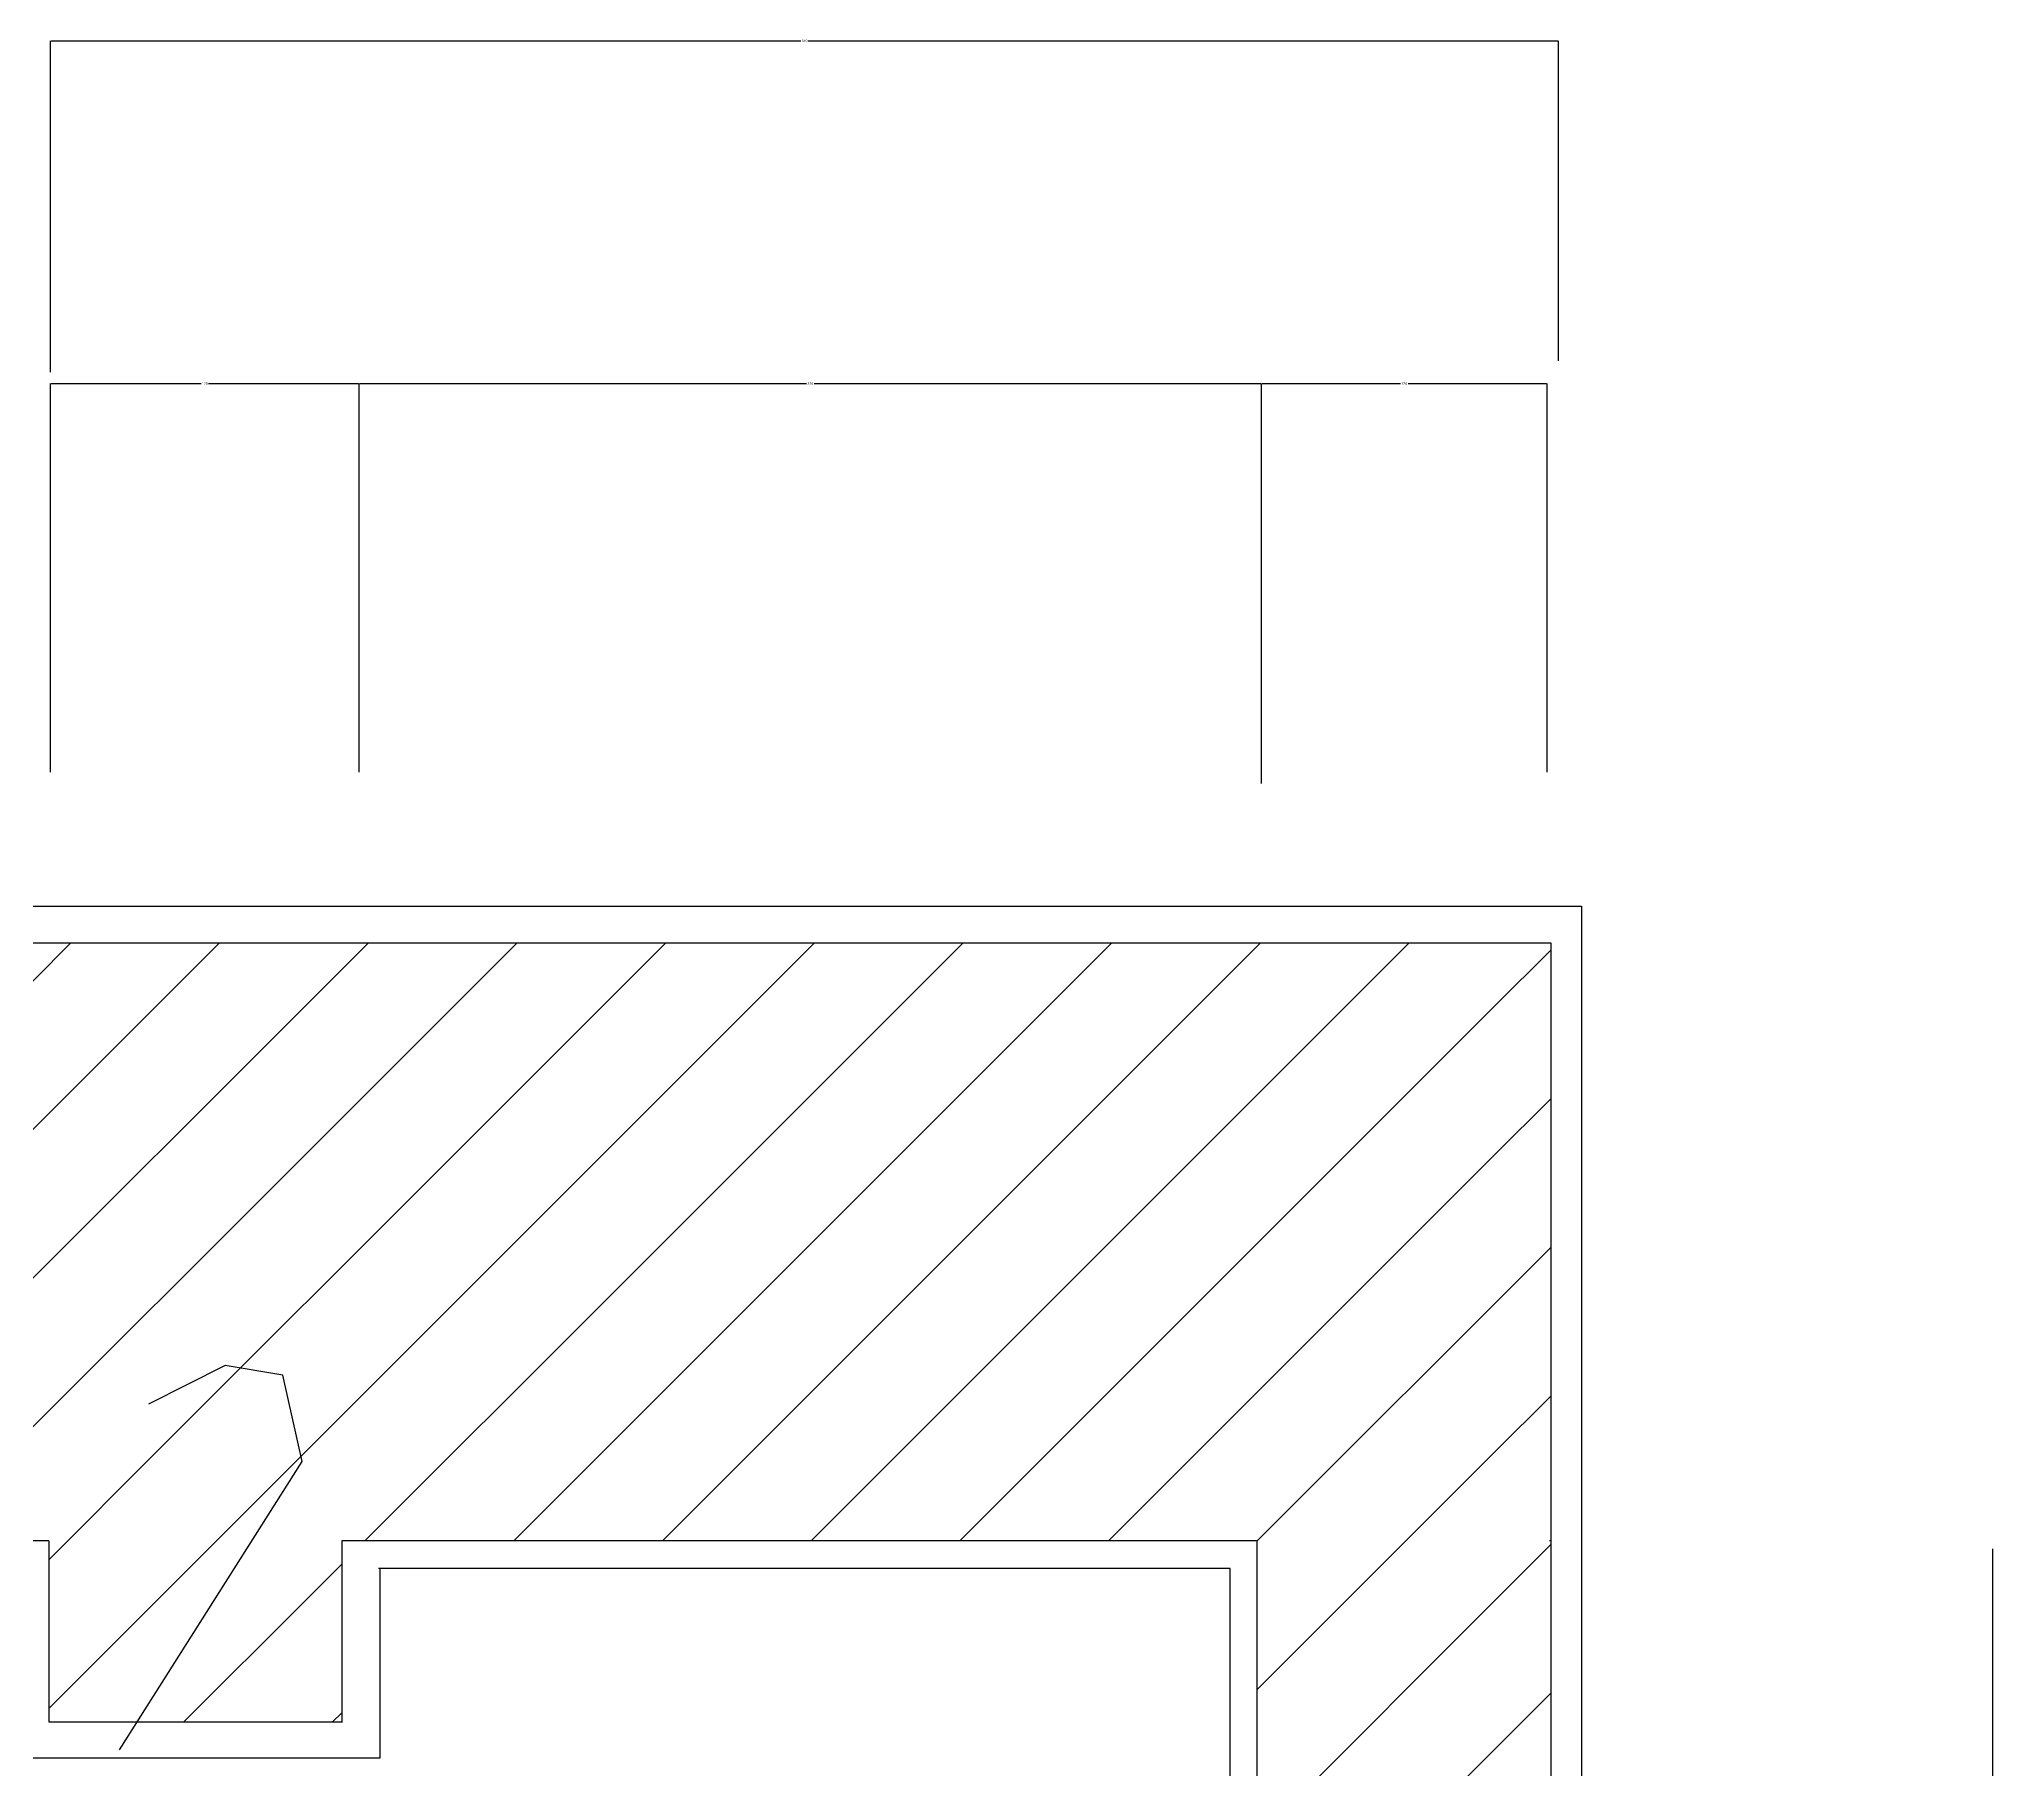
# Model space of a CAD drawing. Header units: metres. Extents: x 6930 to 10272, y 19098 to 20968.
# Drawn here: x 7333 to 8126, y 20269 to 20968 of the extents above; entities that cross this region are included whole.
import ezdxf

# ---------------------------------------------------------------- set-up
doc = ezdxf.new("R2010")
doc.units = ezdxf.units.M
doc.layers.add('PUB_DIM', color=3, linetype='Continuous')
doc.dimstyles.get("Standard").update_dxf_attribs({"dimtxt": 2.5, "dimasz": 2.5, "dimexe": 1.25, "dimexo": 0.625, "dimtad": 1, "dimcen": 2.5, "dimazin": 3, "dimtfac": 1, "dimtmove": 0, "dimatfit": 3})

# ---------------------------------------------------------------- blocks, each defined once
blk = doc.blocks.new('*D1')
for p, q in [((7337.25, 20833.43), (7337.25, 20967.19)), ((7337.5, 20967.19), (7639.965, 20967.19)), ((7642.965, 20967.19), (7945.43, 20967.19)), ((7945.68, 20838.04), (7945.68, 20967.19))]:
    blk.add_line(p, q)
at = {"layer": 'Defpoints'}
for p in [(7337.25, 20967.19), (7337.25, 20833.43), (7945.68, 20838.04)]:
    blk.add_point(p, dxfattribs=at)
at = {"layer": 'PUB_DIM', "insert": (7641.465, 20967.19), "char_height": 1, "attachment_point": 5}
blk.add_mtext('610', dxfattribs=at)
blk = doc.blocks.new('*D2')
for p, q in [((7461.7, 20672.07), (7461.7, 20828.88)), ((7461.95, 20828.88), (7642.27, 20828.88)), ((7645.27, 20828.88), (7825.59, 20828.88)), ((7825.84, 20667.46), (7825.84, 20828.88))]:
    blk.add_line(p, q)
at = {"layer": 'Defpoints'}
for p in [(7461.7, 20828.88), (7461.7, 20672.07), (7825.84, 20667.46)]:
    blk.add_point(p, dxfattribs=at)
at = {"layer": 'PUB_DIM', "insert": (7643.77, 20828.88), "char_height": 1, "attachment_point": 5}
blk.add_mtext('370', dxfattribs=at)
blk = doc.blocks.new('*D6')
for p, q in [((7337.25, 20672.07), (7337.25, 20828.88)), ((7337.5, 20828.88), (7397.975, 20828.88)), ((7400.975, 20828.88), (7461.45, 20828.88)), ((7461.7, 20672.07), (7461.7, 20828.88))]:
    blk.add_line(p, q)
at = {"layer": 'Defpoints'}
for p in [(7337.25, 20828.88), (7337.25, 20672.07), (7461.7, 20672.07)]:
    blk.add_point(p, dxfattribs=at)
at = {"layer": 'PUB_DIM', "insert": (7399.475, 20828.88), "char_height": 1, "attachment_point": 5}
blk.add_mtext('120', dxfattribs=at)
blk = doc.blocks.new('*D7')
for p, q in [((8120.84, 20358.58), (8120.84, 20079.67)), ((8121.645, 20079.67), (8120.59, 20079.67)), ((8125.7, 20079.67), (8124.645, 20079.67)), ((8125.45, 19800.76), (8125.45, 20079.67))]:
    blk.add_line(p, q)
at = {"layer": 'Defpoints'}
for p in [(8120.84, 20358.58), (8125.45, 20079.67), (8125.45, 19800.76)]:
    blk.add_point(p, dxfattribs=at)
at = {"layer": 'PUB_DIM', "insert": (8123.145, 20079.67), "char_height": 1, "attachment_point": 5}
blk.add_mtext('560', dxfattribs=at)
blk = doc.blocks.new('*D8')
for p, q in [((7825.84, 20667.46), (7825.84, 20828.88)), ((7826.09, 20828.88), (7881.955, 20828.88)), ((7884.955, 20828.88), (7940.82, 20828.88)), ((7941.07, 20672.07), (7941.07, 20828.88))]:
    blk.add_line(p, q)
at = {"layer": 'Defpoints'}
for p in [(7825.84, 20828.88), (7825.84, 20667.46), (7941.07, 20672.07)]:
    blk.add_point(p, dxfattribs=at)
at = {"layer": 'PUB_DIM', "insert": (7883.455, 20828.88), "char_height": 1, "attachment_point": 5}
blk.add_mtext('120', dxfattribs=at)

msp = doc.modelspace()

# ---------------------------------------------------------------- linework, layer by layer
for p, q in [((6952.14, 20617.91), (7954.98, 20617.91)), ((7954.98, 20617.91), (7954.98, 19709.38)), ((7259.76, 20517.44), (7345.45, 20603.14)), ((7319.76, 20517.44), (7405.45, 20603.14)), ((7439.76, 20517.44), (7525.45, 20603.14)), ((7439.76, 20577.44), (7465.45, 20603.14)), ((7499.76, 20517.44), (7585.45, 20603.14)), ((7559.76, 20517.44), (7645.45, 20603.14)), ((7679.76, 20517.44), (7765.45, 20603.14)), ((7679.76, 20577.44), (7705.45, 20603.14)), ((7739.76, 20517.44), (7825.45, 20603.14)), ((7799.76, 20517.44), (7885.45, 20603.14)), ((7919.76, 20577.44), (7942.51, 20600.2)), ((7319.76, 20457.44), (7439.76, 20577.44)), ((7439.76, 20577.44), (7439.76, 20577.44)), ((7559.76, 20457.44), (7679.76, 20577.44)), ((7679.76, 20577.44), (7679.76, 20577.44)), ((7799.76, 20457.44), (7919.76, 20577.44)), ((7919.76, 20577.44), (7919.76, 20577.44)), ((7919.76, 20517.44), (7942.51, 20540.2)), ((7319.76, 20397.44), (7439.76, 20517.44)), ((7379.76, 20397.44), (7499.76, 20517.44)), ((7439.76, 20397.44), (7559.76, 20517.44)), ((7439.76, 20517.44), (7439.76, 20517.44)), ((7499.76, 20517.44), (7499.76, 20517.44)), ((7559.76, 20397.44), (7679.76, 20517.44)), ((7559.76, 20517.44), (7559.76, 20517.44)), ((7619.76, 20397.44), (7739.76, 20517.44)), ((7679.76, 20397.44), (7799.76, 20517.44)), ((7679.76, 20517.44), (7679.76, 20517.44)), ((7739.76, 20517.44), (7739.76, 20517.44)), ((7799.76, 20397.44), (7919.76, 20517.44)), ((7799.76, 20517.44), (7799.76, 20517.44)), ((7919.76, 20517.44), (7919.76, 20517.44)), ((7824.12, 20361.8), (7942.51, 20480.2)), ((7464.09, 20361.77), (7559.76, 20457.44)), ((7559.76, 20457.44), (7559.76, 20457.44)), ((7704.09, 20361.77), (7799.76, 20457.44)), ((7799.76, 20457.44), (7799.76, 20457.44)), ((7919.76, 20397.44), (7942.51, 20420.2)), ((7336.46, 20294.15), (7439.76, 20397.44)), ((7336.46, 20354.15), (7379.76, 20397.44)), ((7379.76, 20397.44), (7379.76, 20397.44)), ((7439.76, 20397.44), (7439.76, 20397.44)), ((7524.09, 20361.77), (7559.76, 20397.44)), ((7559.76, 20397.44), (7559.76, 20397.44)), ((7584.09, 20361.77), (7619.76, 20397.44)), ((7619.76, 20397.44), (7619.76, 20397.44)), ((7644.09, 20361.77), (7679.76, 20397.44)), ((7679.76, 20397.44), (7679.76, 20397.44)), ((7764.09, 20361.77), (7799.76, 20397.44)), ((7799.76, 20397.44), (7799.76, 20397.44)), ((7824.12, 20301.8), (7919.76, 20397.44)), ((7859.76, 20397.44), (7859.76, 20397.44)), ((7919.76, 20397.44), (7919.76, 20397.44)), ((7919.76, 20337.44), (7942.62, 20360.31)), ((7439.76, 20337.44), (7454.72, 20352.4)), ((7813.25, 20350.67), (7469.5, 20350.67)), ((7470.21, 20274.22), (7470.21, 20350.67)), ((7813.25, 19812.84), (7813.25, 20350.67)), ((7391.02, 20288.71), (7439.76, 20337.44)), ((7439.76, 20337.44), (7439.76, 20337.44)), ((7824.12, 20241.8), (7919.76, 20337.44)), ((7919.76, 20337.44), (7919.76, 20337.44)), ((7919.76, 20277.44), (7942.62, 20300.31)), ((7451.02, 20288.71), (7454.72, 20292.4)), ((7313.7, 20274.22), (7470.21, 20274.22)), ((7824.12, 20181.8), (7919.76, 20277.44)), ((7919.76, 20277.44), (7919.76, 20277.44))]:
    msp.add_line(p, q)
for points in [[(6957.06, 20603.14), (7942.51, 20603.14), (7942.51, 20361.77), (7942.01, 20361.77)], [(7365.04, 20277.51), (7438.7, 20393.78), (7430.94, 20428.66), (7407.68, 20432.53), (7376.67, 20417.03)], [(7942.62, 20364.83), (7942.62, 19694.9)], [(7336.46, 20361.77), (6957.06, 20361.77)], [(7336.46, 20361.77), (7336.46, 20288.71)], [(7823.86, 20361.77), (7454.72, 20361.77), (7454.72, 20288.71)], [(7824.12, 19800.24), (7824.12, 20361.8)], [(7336.46, 20288.71), (7454.97, 20288.71)]]:
    msp.add_lwpolyline(points)

# ---------------------------------------------------------------- dimensions: what is measured, and where the dimension line sits
at = {"layer": 'PUB_DIM'}
for base, p1, p2, text, picture, middle in [((7337.25, 20967.19), (7337.25, 20833.43), (7945.68, 20838.04), '610', '*D1', (7641.465, 20967.19)), ((7337.25, 20828.88), (7337.25, 20672.07), (7461.7, 20672.07), '120', '*D6', (7399.475, 20828.88)), ((7461.7, 20828.88), (7461.7, 20672.07), (7825.84, 20667.46), '370', '*D2', (7643.77, 20828.88)), ((7825.84, 20828.88), (7825.84, 20667.46), (7941.07, 20672.07), '120', '*D8', (7883.455, 20828.88)), ((8125.45, 20079.67), (8125.45, 19800.76), (8120.84, 20358.58), '560', '*D7', (8123.145, 20079.67))]:
    dim = msp.add_linear_dim(base=base, p1=p1, p2=p2, text=text, dimstyle='Standard', dxfattribs=at)
    dim.commit()
    dim.dimension.update_dxf_attribs({"geometry": picture, "text_midpoint": middle})

doc.saveas('drawing.dxf')
